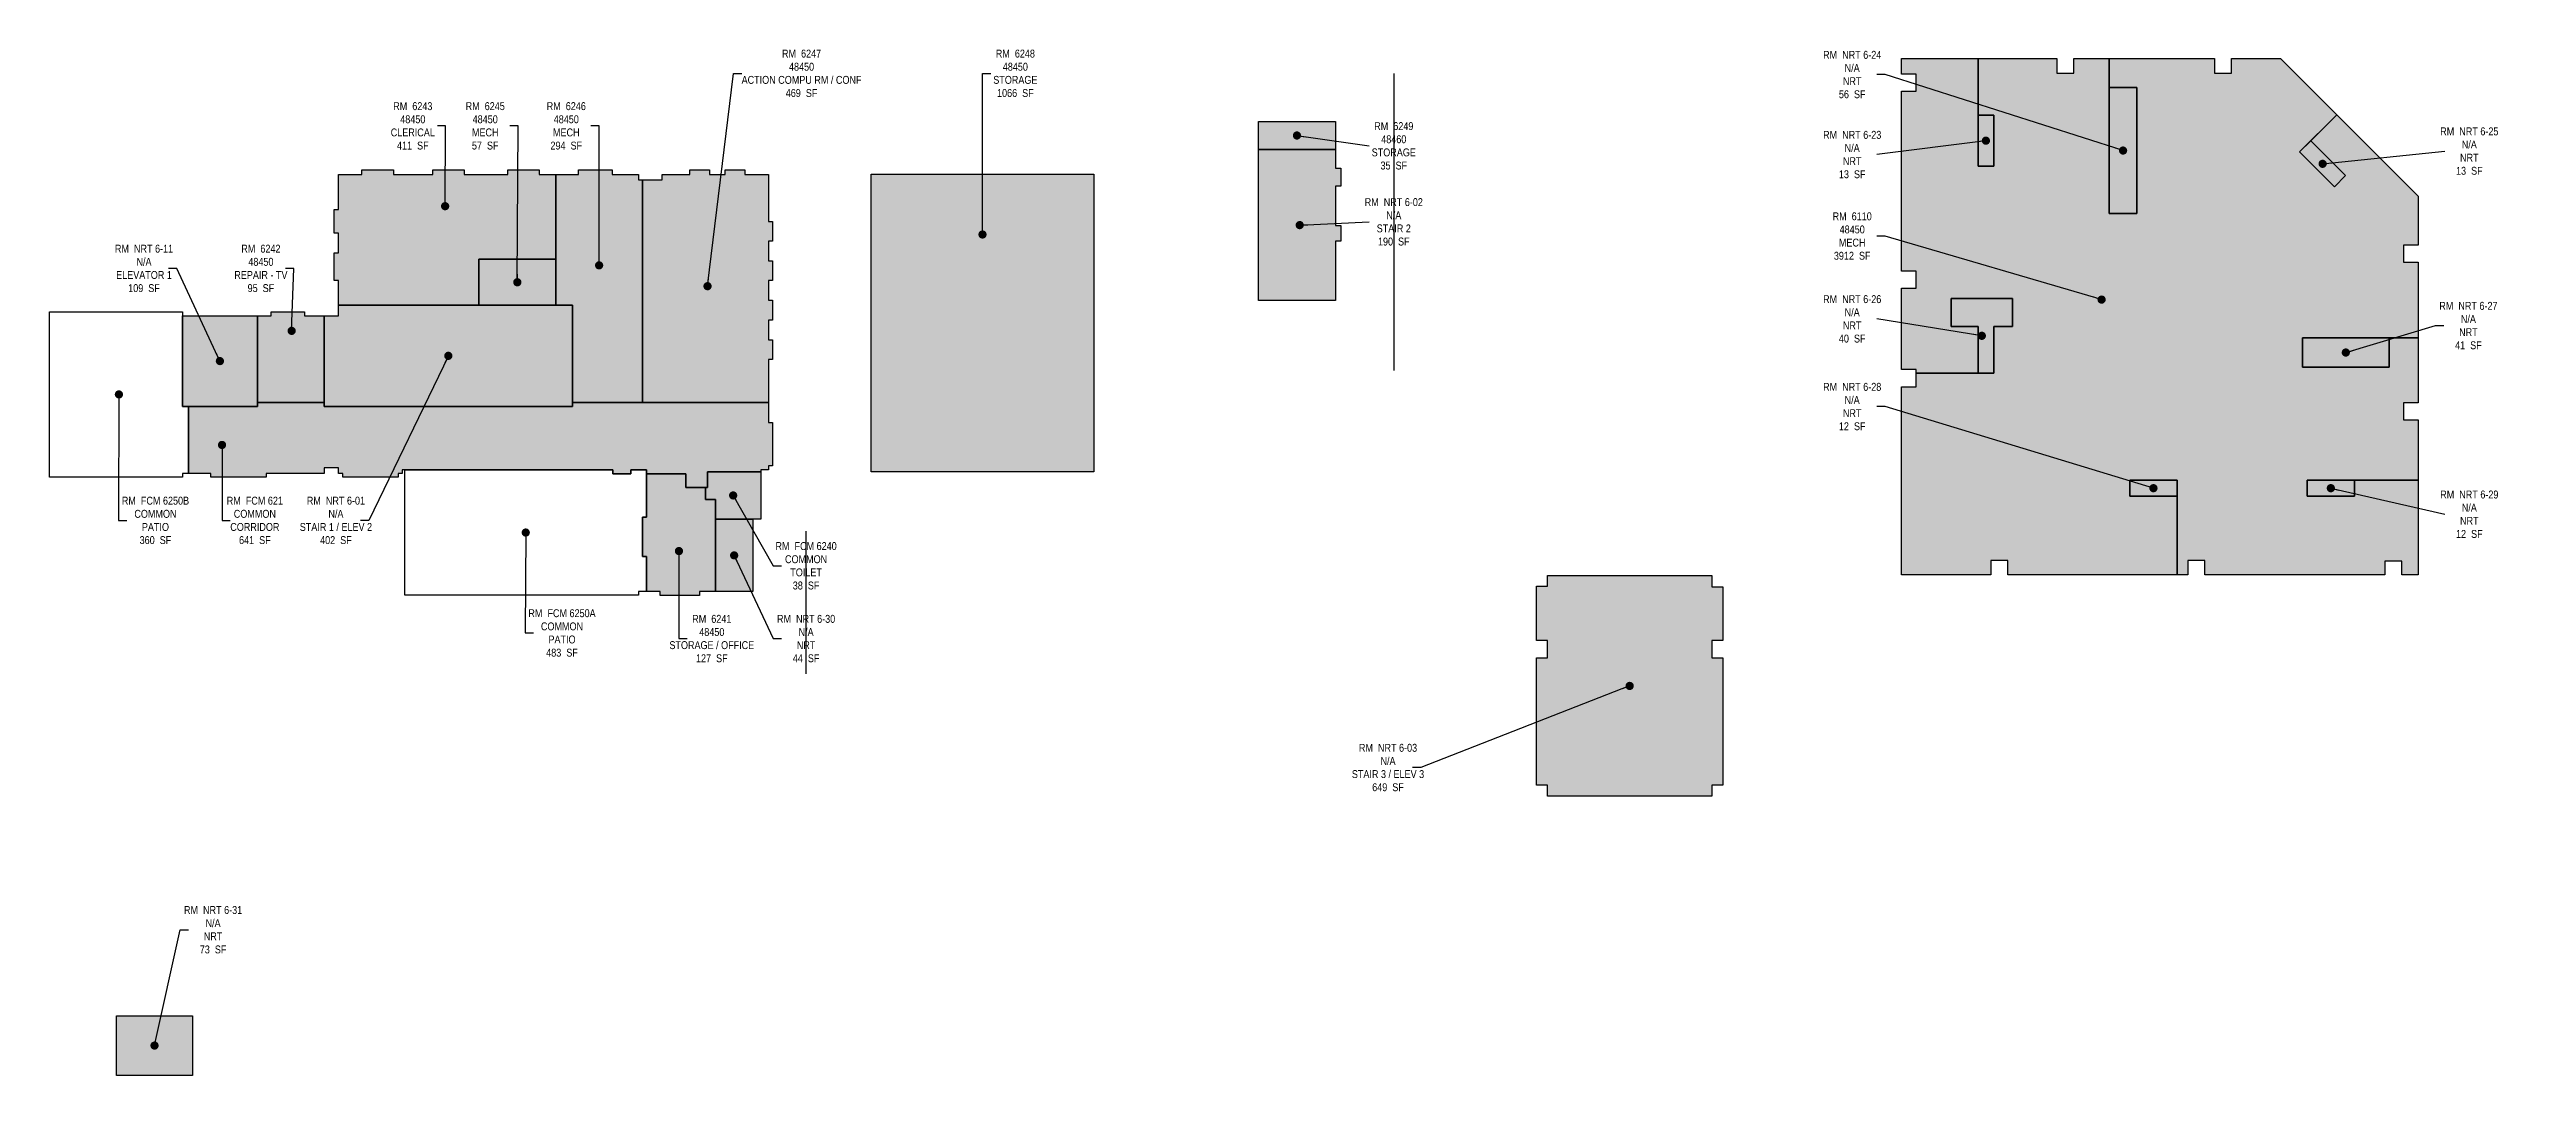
# Model space of a CAD drawing. Header units: inches. Extents: x 1080 to 4850, y 764 to 2326.
import ezdxf

# ---------------------------------------------------------------- set-up
doc = ezdxf.new("R2010")
doc.units = ezdxf.units.IN
doc.header["$LTSCALE"] = 48
doc.header["$MEASUREMENT"] = 0
doc.layers.get('Defpoints').update_dxf_attribs({"color": 31})
for name, color, linetype in [('0-LABEL', 3, 'Continuous'), ('1-NRT', 200, 'Continuous'), ('1-NRT-PTN', 253, 'Continuous'), ('3-FCM', 190, 'Continuous'), ('3-FCM-PTN', 9, 'Continuous'), ('4-OCC', 6, 'Continuous'), ('4-OCC-PTN', 95, 'Continuous')]:
    doc.layers.add(name, color=color, linetype=linetype)
doc.styles.add('ArialN', font='ARIALN.TTF')
doc.dimstyles.new('AB-200', dxfattribs={"dimscale": 200, "dimtxt": 0.070312, "dimasz": 0.0625, "dimexe": 0.0625, "dimexo": 0.125, "dimgap": 0.1875, "dimtad": 0, "dimdec": 4, "dimrnd": 0.0625, "dimzin": 0, "dimdsep": 46, "dimlunit": 4, "dimtxsty": 'ArialN', "dimblk": 'ARCHTICK', "dimcen": 0.0625, "dimclrd": 256, "dimclre": 256, "dimclrt": 256, "dimadec": 0, "dimazin": 0, "dimtfac": 1, "dimtdec": 4, "dimtofl": 0, "dimtmove": 2, "dimatfit": 3, "dimldrblk": 'DOT', "dimfxl": 0, "dimfrac": 2, "dimtolj": 1, "dimtzin": 0, "dimlwd": -1, "dimlwe": -1, "dimarcsym": 0})

# ---------------------------------------------------------------- blocks, each defined once
blk = doc.blocks.new('_ArchTick')
at = {"const_width": 0.15}
blk.add_lwpolyline([(-0.5, -0.5), (0.5, 0.5)], dxfattribs=at)
blk = doc.blocks.new('_Dot')
at = {"lineweight": -2}
blk.add_line((-0.5, 0), (-1, 0), dxfattribs=at)
at = {"const_width": 0.5}
blk.add_lwpolyline([(-0.25, 0, 1), (0.25, 0, 1)], format="xyb", close=True, dxfattribs=at)

msp = doc.modelspace()

# ---------------------------------------------------------------- hatches: boundary and pattern name
at = {"layer": '1-NRT-PTN'}
for points in [[(4215.5, 2268), (4257.5, 2268), (4257.5, 2076), (4215.5, 2076)], [(4015.7, 2226), (4039.7, 2226), (4039.7, 2148), (4015.7, 2148)], [(4505.2, 2169.9), (4558.2, 2116.8), (4575.2, 2133.8), (4522.2, 2186.8)], [(2920.5, 1943.5), (2920.5, 2173.5), (3037.8, 2173.5), (3037.8, 2145), (3046.1, 2145), (3046.1, 2118), (3037.8, 2118), (3037.8, 2058), (3046.1, 2058), (3046.1, 2034), (3037.8, 2034), (3037.8, 1943.5)], [(1498.4, 1782.5), (1498.4, 1920.5), (1520.4, 1920.5), (1520.5, 1936.5), (1876.5, 1936.5), (1876.5, 1782.5)], [(3975, 1904), (3975, 1947), (4068, 1947), (4068, 1904), (4039.7, 1904), (4039.7, 1833), (4015.7, 1833), (4015.7, 1904)], [(1282.8, 1920.5), (1396.8, 1920.5), (1396.8, 1782.5), (1282.8, 1782.5)], [(4509.5, 1887), (4641.5, 1887), (4641.5, 1842), (4509.5, 1842)], [(4246.7, 1670), (4318.7, 1670), (4318.7, 1646), (4246.7, 1646)], [(4516.7, 1670), (4588.7, 1670), (4588.7, 1646), (4516.7, 1646)], [(2094, 1611), (2151, 1611), (2151, 1500.5), (2094, 1500.5)], [(3610.5, 1189), (3360.5, 1189), (3360.5, 1206), (3343.5, 1206), (3343.5, 1400), (3360.5, 1400), (3360.5, 1426), (3343.5, 1426), (3343.5, 1509), (3360.5, 1509), (3360.5, 1525), (3610.5, 1525), (3610.5, 1508), (3627.5, 1508), (3627.5, 1426), (3610.5, 1426), (3610.5, 1400), (3627.5, 1400), (3627.5, 1206), (3610.5, 1206)], [(1298, 764), (1182.5, 764), (1182.5, 855), (1298, 855), (1298, 772.5)]]:
    msp.add_hatch(color=256, dxfattribs=at).paths.add_polyline_path(points)
at = {"layer": '3-FCM-PTN'}
for points in [[(1291.8, 1680.5), (1291.8, 1782.5), (1396.8, 1782.5), (1396.8, 1788.5), (1498.4, 1788.5), (1498.4, 1782.5), (1876.5, 1782.5), (1876.5, 1788.5), (2175, 1788.5), (2175, 1758), (2181, 1758), (2181, 1692), (2175, 1692), (2175, 1686), (2163, 1686), (2163, 1683), (2082, 1683), (2082, 1659), (2049, 1659), (2049, 1680), (1989, 1680), (1989, 1686), (1965, 1686), (1965, 1680), (1938, 1680), (1938, 1686), (1621.5, 1686), (1617, 1686), (1617, 1680.6), (1611, 1680.6), (1611, 1674.7), (1527, 1674.7), (1527, 1680.6), (1520.4, 1680.6), (1520.4, 1689), (1498.4, 1689), (1498.4, 1680.6), (1410, 1680.6), (1410, 1674.7), (1326, 1674.7), (1326, 1680.5)], [(2082, 1659), (2082, 1683), (2163, 1683), (2163, 1611), (2094, 1611), (2094, 1641), (2079, 1641), (2079, 1659)]]:
    msp.add_hatch(color=256, dxfattribs=at).paths.add_polyline_path(points)
at = {"layer": '4-OCC-PTN'}
for color, points in [(55, [(3899.5, 1526), (3899.5, 1812.5), (3921.5, 1812.5), (3921.5, 1833), (4039.7, 1833), (4039.7, 1904), (4068, 1904), (4068, 1947), (3975, 1947), (3975, 1904), (4015.7, 1904), (4015.7, 1833), (3921.5, 1833), (3921.5, 1838.5), (3899.5, 1838.5), (3899.5, 1962.5), (3921.5, 1962.5), (3921.5, 1988.5), (3899.5, 1988.5), (3899.5, 2262.5), (3921.5, 2262.5), (3921.5, 2288.5), (3899.5, 2288.5), (3899.5, 2312), (4015.7, 2312), (4015.7, 2148), (4039.7, 2148), (4039.7, 2226), (4015.7, 2226), (4015.7, 2312), (4135.5, 2312), (4135.5, 2290), (4161.5, 2290), (4161.5, 2312), (4215.5, 2312), (4215.5, 2076), (4257.5, 2076), (4257.5, 2268), (4215.5, 2268), (4215.5, 2312), (4375.5, 2312), (4375.5, 2290), (4401.5, 2290), (4401.5, 2312), (4476, 2312), (4561.7, 2226.3), (4505.2, 2169.9), (4558.2, 2116.8), (4575.2, 2133.8), (4522.2, 2186.8), (4561.7, 2226.3), (4685.5, 2102.5), (4685.5, 2028), (4663.5, 2028), (4663.5, 2002), (4685.5, 2002), (4685.5, 1887), (4509.5, 1887), (4509.5, 1842), (4641.5, 1842), (4641.5, 1887), (4685.5, 1887), (4685.5, 1788), (4663.5, 1788), (4663.5, 1762), (4685.5, 1762), (4685.5, 1670), (4516.7, 1670), (4516.7, 1646), (4588.7, 1646), (4588.7, 1670), (4685.5, 1670), (4685.5, 1526), (4661, 1526), (4661, 1547), (4635, 1547), (4635, 1526), (4361, 1526), (4361, 1548), (4335, 1548), (4335, 1526), (4318.7, 1526), (4318.7, 1670), (4246.7, 1670), (4246.7, 1646), (4318.7, 1646), (4318.7, 1526), (4061, 1526), (4061, 1548), (4035, 1548), (4035, 1526)]), (201, [(2920.5, 2216.2), (3037.8, 2216.2), (3037.8, 2173.5), (2920.5, 2173.5)]), (55, [(1520.5, 1936.5), (1520.5, 1974.3), (1513.5, 1974.3), (1513.5, 2016.3), (1520.5, 2016.3), (1520.5, 2046.3), (1513.5, 2046.3), (1513.5, 2082.3), (1520.5, 2082.3), (1520.5, 2135.5), (1555.8, 2135.5), (1555.8, 2142.5), (1603.8, 2142.5), (1603.8, 2135.5), (1663.8, 2135.5), (1663.8, 2142.5), (1711.8, 2142.5), (1711.8, 2135.5), (1777.8, 2135.5), (1777.8, 2142.5), (1825.8, 2142.5), (1825.8, 2135.5), (1851, 2135.5), (1851, 2006.5), (1734, 2006.5), (1734, 1936.5)]), (55, [(1851, 1936.5), (1851, 2135.5), (1885.8, 2135.5), (1885.8, 2142.5), (1936.8, 2142.5), (1936.8, 2135.5), (1977, 2135.5), (1977, 2127.3), (1983, 2127.3), (1983, 1788.5), (1876.5, 1788.5), (1876.5, 1936.5)]), (55, [(1983, 1788.5), (1983, 2127.3), (2013, 2127.3), (2013, 2135.5), (2055, 2135.5), (2055, 2142.5), (2085, 2142.5), (2085, 2135.5), (2109, 2135.5), (2109, 2142.5), (2139, 2142.5), (2139, 2135.5), (2175, 2135.5), (2175, 2064), (2181, 2064), (2181, 2034), (2175, 2034), (2175, 2004), (2181, 2004), (2181, 1974), (2175, 1974), (2175, 1944), (2181, 1944), (2181, 1914), (2175, 1914), (2175, 1884), (2181, 1884), (2181, 1854), (2175, 1854), (2175, 1788.5)]), (55, [(2331, 2136), (2670, 2136), (2670, 1683), (2331, 1683)]), (55, [(1734, 2006.5), (1851, 2006.5), (1851, 1936.5), (1734, 1936.5)]), (55, [(1396.8, 1920.5), (1417.8, 1920.5), (1417.8, 1926.5), (1468.8, 1926.5), (1468.8, 1920.5), (1498.4, 1920.5), (1498.4, 1788.5), (1396.8, 1788.5)]), (55, [(2094, 1500.5), (2070, 1500.5), (2070, 1494.7), (2010, 1494.7), (2010, 1500.5), (1989, 1500.5), (1989, 1554), (1983, 1554), (1983, 1614), (1989, 1614), (1989, 1680), (2049, 1680), (2049, 1659), (2079, 1659), (2079, 1641), (2094, 1641)])]:
    msp.add_hatch(color=color, dxfattribs=at).paths.add_polyline_path(points)

# ---------------------------------------------------------------- linework, layer by layer
at = {"layer": '1-NRT'}
for points in [[(4215.5, 2268), (4257.5, 2268), (4257.5, 2076), (4215.5, 2076)], [(4015.7, 2226), (4039.7, 2226), (4039.7, 2148), (4015.7, 2148)], [(4505.2, 2169.9), (4558.2, 2116.8), (4575.2, 2133.8), (4522.2, 2186.8)], [(2920.5, 1943.5), (2920.5, 2173.5), (3037.8, 2173.5), (3037.8, 2145), (3046.1, 2145), (3046.1, 2118), (3037.8, 2118), (3037.8, 2058), (3046.1, 2058), (3046.1, 2034), (3037.8, 2034), (3037.8, 1943.5)], [(1498.4, 1782.5), (1498.4, 1920.5), (1520.4, 1920.5), (1520.5, 1936.5), (1876.5, 1936.5), (1876.5, 1782.5)], [(3975, 1904), (3975, 1947), (4068, 1947), (4068, 1904), (4039.7, 1904), (4039.7, 1833), (4015.7, 1833), (4015.7, 1904)], [(1282.8, 1920.5), (1396.8, 1920.5), (1396.8, 1782.5), (1282.8, 1782.5)], [(4509.5, 1887), (4641.5, 1887), (4641.5, 1842), (4509.5, 1842)], [(4246.7, 1670), (4318.7, 1670), (4318.7, 1646), (4246.7, 1646)], [(4516.7, 1670), (4588.7, 1670), (4588.7, 1646), (4516.7, 1646)], [(2094, 1611), (2151, 1611), (2151, 1500.5), (2094, 1500.5)], [(3610.5, 1189), (3360.5, 1189), (3360.5, 1206), (3343.5, 1206), (3343.5, 1400), (3360.5, 1400), (3360.5, 1426), (3343.5, 1426), (3343.5, 1509), (3360.5, 1509), (3360.5, 1525), (3610.5, 1525), (3610.5, 1508), (3627.5, 1508), (3627.5, 1426), (3610.5, 1426), (3610.5, 1400), (3627.5, 1400), (3627.5, 1206), (3610.5, 1206)], [(1298, 764), (1182.5, 764), (1182.5, 855), (1298, 855), (1298, 772.5), (1298, 772.5)]]:
    msp.add_lwpolyline(points, close=True, dxfattribs=at)
at = {"layer": '3-FCM'}
for points in [[(1080.5, 1926.5), (1282.8, 1926.5), (1282.8, 1782.5), (1291.8, 1782.5), (1291.8, 1680.5), (1282.8, 1680.5), (1282.8, 1674.9), (1080.5, 1674.9)], [(1291.8, 1680.5), (1291.8, 1782.5), (1396.8, 1782.5), (1396.8, 1788.5), (1498.4, 1788.5), (1498.4, 1782.5), (1876.5, 1782.5), (1876.5, 1788.5), (2175, 1788.5), (2175, 1758), (2181, 1758), (2181, 1692), (2175, 1692), (2175, 1686), (2163, 1686), (2163, 1683), (2082, 1683), (2082, 1659), (2049, 1659), (2049, 1680), (1989, 1680), (1989, 1686), (1965, 1686), (1965, 1680), (1938, 1680), (1938, 1686), (1621.5, 1686), (1617, 1686), (1617, 1680.6), (1611, 1680.6), (1611, 1674.7), (1527, 1674.7), (1527, 1680.6), (1520.4, 1680.6), (1520.4, 1689), (1498.4, 1689), (1498.4, 1680.6), (1410, 1680.6), (1410, 1674.7), (1326, 1674.7), (1326, 1680.5)], [(1938, 1686), (1938, 1680), (1965, 1680), (1965, 1686), (1989, 1686), (1989, 1614), (1983, 1614), (1983, 1554), (1989, 1554), (1989, 1500.5), (1977, 1500.5), (1977, 1495), (1621.5, 1495), (1621.5, 1686)], [(2082, 1659), (2082, 1683), (2163, 1683), (2163, 1611), (2094, 1611), (2094, 1641), (2079, 1641), (2079, 1659)]]:
    msp.add_lwpolyline(points, close=True, dxfattribs=at)
at = {"layer": '4-OCC'}
for points in [[(3899.5, 1526), (3899.5, 1812.5), (3921.5, 1812.5), (3921.5, 1833), (4039.7, 1833), (4039.7, 1904), (4068, 1904), (4068, 1947), (3975, 1947), (3975, 1904), (4015.7, 1904), (4015.7, 1833), (3921.5, 1833), (3921.5, 1838.5), (3899.5, 1838.5), (3899.5, 1962.5), (3921.5, 1962.5), (3921.5, 1988.5), (3899.5, 1988.5), (3899.5, 2262.5), (3921.5, 2262.5), (3921.5, 2288.5), (3899.5, 2288.5), (3899.5, 2312), (4015.7, 2312), (4015.7, 2148), (4039.7, 2148), (4039.7, 2226), (4015.7, 2226), (4015.7, 2312), (4135.5, 2312), (4135.5, 2290), (4161.5, 2290), (4161.5, 2312), (4215.5, 2312), (4215.5, 2076), (4257.5, 2076), (4257.5, 2268), (4215.5, 2268), (4215.5, 2312), (4375.5, 2312), (4375.5, 2290), (4401.5, 2290), (4401.5, 2312), (4476, 2312), (4561.7, 2226.3), (4505.2, 2169.9), (4558.2, 2116.8), (4575.2, 2133.8), (4522.2, 2186.8), (4561.7, 2226.3), (4685.5, 2102.5), (4685.5, 2028), (4663.5, 2028), (4663.5, 2002), (4685.5, 2002), (4685.5, 1887), (4509.5, 1887), (4509.5, 1842), (4641.5, 1842), (4641.5, 1887), (4685.5, 1887), (4685.5, 1788), (4663.5, 1788), (4663.5, 1762), (4685.5, 1762), (4685.5, 1670), (4516.7, 1670), (4516.7, 1646), (4588.7, 1646), (4588.7, 1670), (4685.5, 1670), (4685.5, 1526), (4661, 1526), (4661, 1547), (4635, 1547), (4635, 1526), (4361, 1526), (4361, 1548), (4335, 1548), (4335, 1526), (4318.7, 1526), (4318.7, 1670), (4246.7, 1670), (4246.7, 1646), (4318.7, 1646), (4318.7, 1526), (4061, 1526), (4061, 1548), (4035, 1548), (4035, 1526)], [(2920.5, 2216.2), (3037.8, 2216.2), (3037.8, 2173.5), (2920.5, 2173.5)], [(1520.5, 1936.5), (1520.5, 1974.3), (1513.5, 1974.3), (1513.5, 2016.3), (1520.5, 2016.3), (1520.5, 2046.3), (1513.5, 2046.3), (1513.5, 2082.3), (1520.5, 2082.3), (1520.5, 2135.5), (1555.8, 2135.5), (1555.8, 2142.5), (1603.8, 2142.5), (1603.8, 2135.5), (1663.8, 2135.5), (1663.8, 2142.5), (1711.8, 2142.5), (1711.8, 2135.5), (1777.8, 2135.5), (1777.8, 2142.5), (1825.8, 2142.5), (1825.8, 2135.5), (1851, 2135.5), (1851, 2006.5), (1734, 2006.5), (1734, 1936.5)], [(1851, 1936.5), (1851, 2135.5), (1885.8, 2135.5), (1885.8, 2142.5), (1936.8, 2142.5), (1936.8, 2135.5), (1977, 2135.5), (1977, 2127.3), (1983, 2127.3), (1983, 1788.5), (1876.5, 1788.5), (1876.5, 1936.5)], [(1983, 1788.5), (1983, 2127.3), (2013, 2127.3), (2013, 2135.5), (2055, 2135.5), (2055, 2142.5), (2085, 2142.5), (2085, 2135.5), (2109, 2135.5), (2109, 2142.5), (2139, 2142.5), (2139, 2135.5), (2175, 2135.5), (2175, 2064), (2181, 2064), (2181, 2034), (2175, 2034), (2175, 2004), (2181, 2004), (2181, 1974), (2175, 1974), (2175, 1944), (2181, 1944), (2181, 1914), (2175, 1914), (2175, 1884), (2181, 1884), (2181, 1854), (2175, 1854), (2175, 1788.5)], [(2331, 2136), (2670, 2136), (2670, 1683), (2331, 1683)], [(1734, 2006.5), (1851, 2006.5), (1851, 1936.5), (1734, 1936.5)], [(1396.8, 1920.5), (1417.8, 1920.5), (1417.8, 1926.5), (1468.8, 1926.5), (1468.8, 1920.5), (1498.4, 1920.5), (1498.4, 1788.5), (1396.8, 1788.5)], [(2094, 1500.5), (2070, 1500.5), (2070, 1494.7), (2010, 1494.7), (2010, 1500.5), (1989, 1500.5), (1989, 1554), (1983, 1554), (1983, 1614), (1983, 1614), (1989, 1614), (1989, 1614), (1989, 1680), (2049, 1680), (2049, 1659), (2079, 1659), (2079, 1641), (2094, 1641)]]:
    msp.add_lwpolyline(points, close=True, dxfattribs=at)
at = {"layer": 'Defpoints'}
for p, q in [((3126.5, 2289.5), (3126.5, 1837.2)), ((2232, 1375.3), (2232, 1592.6))]:
    msp.add_line(p, q, dxfattribs=at)

# ---------------------------------------------------------------- texts
at = {"layer": '0-LABEL', "char_height": 12, "attachment_point": 5, "style": 'ArialN'}
for s, insert in [('RM  6247\\P48450\\PACTION COMPU RM / CONF\\P469  SF', (2225.1, 2289.5)), ('RM  6248\\P48450\\PSTORAGE\\P1066  SF', (2550.5, 2289.5)), ('RM  NRT 6-24\\PN/A\\PNRT\\P56  SF', (3824.2, 2287.6)), ('RM  6243\\P48450\\PCLERICAL\\P411  SF', (1633.4, 2209.5)), ('RM  6245\\P48450\\PMECH\\P57  SF', (1743.6, 2209.5)), ('RM  6246\\P48450\\PMECH\\P294  SF', (1867, 2209.5)), ('RM  6249\\P48460\\PSTORAGE\\P35  SF', (3126.5, 2179.1)), ('RM  NRT 6-23\\PN/A\\PNRT\\P13  SF', (3824.2, 2165.8)), ('RM  NRT 6-25\\PN/A\\PNRT\\P13  SF', (4763.5, 2171.1)), ('RM  NRT 6-02\\PN/A\\PSTAIR 2\\P190  SF', (3126.5, 2063.4)), ('RM  6110\\P48450\\PMECH\\P3912  SF', (3824.2, 2041.8)), ('RM  NRT 6-11\\PN/A\\PELEVATOR 1\\P109  SF', (1224.3, 1992.5)), ('RM  6242\\P48450\\PREPAIR - TV\\P95  SF', (1402.2, 1992.5)), ('RM  NRT 6-26\\PN/A\\PNRT\\P40  SF', (3824.2, 1915.7)), ('RM  NRT 6-27\\PN/A\\PNRT\\P41  SF', (4762.1, 1905.5)), ('RM  NRT 6-28\\PN/A\\PNRT\\P12  SF', (3824.2, 1782.2)), ('RM  FCM 6250B\\PCOMMON\\PPATIO\\P360  SF', (1241.7, 1608.9)), ('RM  FCM 621\\PCOMMON\\PCORRIDOR\\P641  SF', (1393, 1608.9)), ('RM  NRT 6-01\\PN/A\\PSTAIR 1 / ELEV 2\\P402  SF', (1516.4, 1608.9)), ('RM  NRT 6-29\\PN/A\\PNRT\\P12  SF', (4763.5, 1618.3)), ('RM  FCM 6240\\PCOMMON\\PTOILET\\P38  SF', (2232, 1539.8)), ('RM  FCM 6250A\\PCOMMON\\PPATIO\\P483  SF', (1860.5, 1437.6)), ('RM  6241\\P48450\\PSTORAGE / OFFICE\\P127  SF', (2088.5, 1429)), ('RM  NRT 6-30\\PN/A\\PNRT\\P44  SF', (2232, 1429)), ('RM  NRT 6-03\\PN/A\\PSTAIR 3 / ELEV 3\\P649  SF', (3117.7, 1232.7)), ('RM  NRT 6-31\\PN/A\\PNRT\\P73  SF', (1329.4, 985.8))]:
    msp.add_mtext(s, dxfattribs=dict(at, insert=insert))

# ---------------------------------------------------------------- leaders
at = {"layer": '0-LABEL', "annotation_type": 0, "has_hookline": 1}
for points, hookline_direction, text_width in [([(2082, 1965.5), (2121.6, 2289.5), (2134.1, 2289.5)], 0, 181.9), ([(2500.5, 2044.2), (2500.5, 2289.5), (2513, 2289.5)], 0, 65.9), ([(4236.5, 2172), (3874.2, 2287.6), (3861.7, 2287.6)], 1, 86.9), ([(1682.6, 2087.3), (1683.4, 2209.5), (1670.9, 2209.5)], 1, 66), ([(1792.5, 1971.5), (1793.6, 2209.5), (1781.1, 2209.5)], 1, 58), ([(1917, 1997.2), (1917, 2209.5), (1904.5, 2209.5)], 1, 57.9), ([(2979.1, 2194.9), (3089, 2179.1)], 0, 65.9), ([(4027.7, 2187), (3861.7, 2165.8)], 1, 86.9), ([(4540.2, 2151.8), (4726, 2171.1)], 0, 87), ([(2983.3, 2058.5), (3089, 2063.4)], 0, 86.8), ([(4203.8, 1945.1), (3874.2, 2041.8), (3861.7, 2041.8)], 1, 57.9), ([(1339.8, 1851.5), (1274.3, 1992.5), (1261.8, 1992.5)], 1, 85), ([(1449, 1897.5), (1452.2, 1992.5), (1439.7, 1992.5)], 1, 79.8), ([(4021.5, 1890), (3861.7, 1915.7)], 1, 86.9), ([(4575.5, 1864.5), (4712.1, 1905.5), (4724.6, 1905.5)], 0, 86.9), ([(1687.5, 1859.5), (1566.4, 1608.9), (1553.9, 1608.9)], 1, 108.7), ([(1186.1, 1800.7), (1185.7, 1608.9), (1198.2, 1608.9)], 0, 100.6), ([(4282.7, 1658), (3874.2, 1782.2), (3861.7, 1782.2)], 1, 86.9), ([(1343, 1723.8), (1343, 1608.9), (1355.5, 1608.9)], 0, 81.9), ([(4552.7, 1658), (4726, 1618.3)], 0, 86.9), ([(2121, 1647), (2182, 1539.8), (2194.5, 1539.8)], 0, 91.5), ([(1805.3, 1590.5), (1804.6, 1437.6), (1817.1, 1437.6)], 0, 101.3), ([(2038.5, 1562.3), (2038.5, 1429), (2051, 1429)], 0, 127.7), ([(2122.5, 1555.7), (2182, 1429), (2194.5, 1429)], 0, 86.9), ([(3485.5, 1357), (3167.7, 1232.7), (3155.2, 1232.7)], 1, 108.8), ([(1240.3, 809.5), (1279.4, 985.8), (1291.9, 985.8)], 0, 85)]:
    msp.add_leader(points, dimstyle='AB-200', dxfattribs=dict(at, hookline_direction=hookline_direction, text_width=text_width))

doc.saveas('drawing.dxf')
